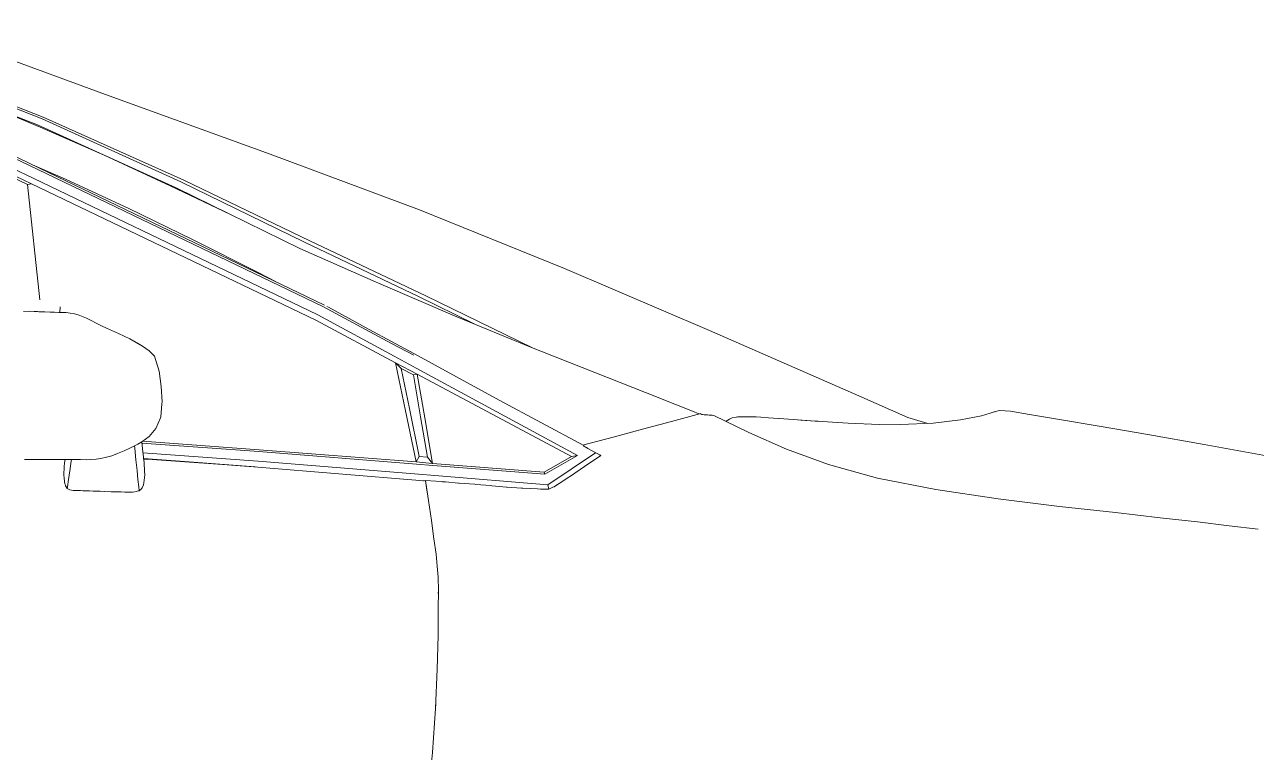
# Model space of a CAD drawing. Header units: millimetres. Extents: x -2562 to 1720, y -38 to 1439.
# Drawn here: x 54 to 1119, y 672 to 1302 of the extents above; entities that cross this region are included whole.
import ezdxf

# ---------------------------------------------------------------- set-up
doc = ezdxf.new("R2010")
doc.units = ezdxf.units.MM
doc.header["$MEASUREMENT"] = 0
doc.layers.add('CITROEN C4  01', color=7, linetype='Continuous', lineweight=0, true_color=0x9a0018)
doc.layers.add('CITROEN C4  05', color=7, linetype='Continuous', lineweight=0, true_color=0x0f0f12)

msp = doc.modelspace()

# ---------------------------------------------------------------- linework, layer by layer
at = {"layer": 'CITROEN C4  01'}
for p, q in [((65, 1214.9), (0.4, 1240.2)), ((27.1, 1229.7), (67.2, 1213)), ((67.2, 1213), (122.6, 1188.7)), ((30.6, 1194.9), (66.8, 1177.5)), ((122.6, 1188.7), (179.5, 1162.3)), ((89.2, 1167.9), (60.5, 1180.5)), ((60.5, 1180.5), (89.2, 1167.9)), ((313.2, 1059.1), (66.8, 1177.5)), ((144, 1142.5), (89.2, 1167.9)), ((89.2, 1167.9), (144, 1142.5)), ((179.5, 1162.3), (231.8, 1137.4)), ((291.8, 1108.1), (184.8, 1160.4)), ((199.6, 1115.5), (144, 1142.5)), ((144, 1142.5), (199.6, 1115.5)), ((255.8, 1087.2), (199.6, 1115.5)), ((199.6, 1115.5), (255.8, 1087.2)), ((355.1, 1080.2), (291.8, 1108.1)), ((270.8, 1079.5), (255.8, 1087.2)), ((255.8, 1087.2), (270.8, 1079.5)), ((355.1, 1080.2), (361.8, 1077.1)), ((361.8, 1077.1), (427.4, 1049.1)), ((52.8, 1053.6), (57.6, 1053.8)), ((57.6, 1053.8), (62.2, 1053.7)), ((60.3, 1053.7), (60.3, 1053.7)), ((62.7, 1053.7), (62.2, 1053.7)), ((62.2, 1053.7), (62.2, 1053.7)), ((62.6, 1053.6), (62.6, 1053.6)), ((62.6, 1053.6), (62.6, 1053.6)), ((63.4, 1053.6), (62.7, 1053.7)), ((64.8, 1053.5), (63.4, 1053.6)), ((66.4, 1053.4), (64.8, 1053.5)), ((66.2, 1053.4), (71.3, 1053.2)), ((66.2, 1053.4), (66.2, 1053.4)), ((66.2, 1053.4), (66.2, 1053.4)), ((67, 1053.2), (67, 1053.2)), ((71.3, 1053.2), (75.8, 1053)), ((73.2, 1053), (73.2, 1053)), ((73.2, 1053), (73.2, 1053)), ((75.8, 1053), (79.5, 1052.9)), ((75.8, 1052.8), (75.8, 1052.8)), ((79.5, 1052.9), (83.4, 1052.8)), ((86.4, 1052.8), (83.4, 1052.8)), ((89.8, 1052.6), (86.4, 1052.8)), ((93.2, 1052.2), (89.8, 1052.6)), ((96.9, 1051.5), (93.2, 1052.2)), ((100.2, 1050.6), (96.9, 1051.5)), ((100.2, 1050.6), (107.4, 1047.8)), ((107.4, 1047.8), (110.7, 1046)), ((110.7, 1046), (116.2, 1043.2)), ((427.4, 1049.1), (490.6, 1023.1)), ((116.2, 1043.2), (120.2, 1041.3)), ((120.2, 1041.3), (120.2, 1041.3)), ((120.2, 1041.3), (124.5, 1039.2)), ((132.5, 1035.7), (124.5, 1039.2)), ((134.9, 1034.6), (132.5, 1035.7)), ((134.9, 1034.6), (144.7, 1029.9)), ((144.7, 1029.9), (155.6, 1023.7)), ((151.3, 1026.1), (154.3, 1024.6)), ((155.6, 1023.7), (154.3, 1024.6)), ((154.3, 1024.6), (154.3, 1024.5)), ((490.6, 1023.1), (546.7, 1000.8)), ((161.2, 1019.7), (161.4, 1019.5)), ((161.4, 1019.5), (166, 1015)), ((166, 1015), (170, 1002)), ((170, 1002), (172, 988.8)), ((546.7, 1000.8), (590.5, 983.6)), ((172, 988.8), (172.6, 975.6)), ((590.5, 983.6), (617.3, 973)), ((172.5, 973.8), (171.5, 962.4)), ((172.5, 973.8), (172.6, 975.6)), ((172.6, 975.6), (172.6, 975.6)), ((537.2, 937.6), (464.2, 976.9)), ((464.2, 976.9), (464.2, 976.9)), ((617.3, 973), (631.3, 967.4)), ((167.3, 952.3), (171.3, 961.5)), ((171.5, 962.4), (171.3, 961.5)), ((171.5, 962.4), (171.5, 962.4)), ((613.1, 958.6), (587.9, 951.8)), ((638.3, 965.5), (613.1, 958.6)), ((631.3, 967.4), (636.7, 965.1)), ((636.7, 965.1), (636.8, 965)), ((638.3, 965.4), (638.3, 965.5)), ((638.3, 965.4), (638.3, 965.4)), ((638.3, 965.4), (638.3, 965.2)), ((638.3, 965.2), (638.5, 964.9)), ((638.5, 964.9), (639, 964.6)), ((639, 964.6), (640, 964.4)), ((640, 964.4), (641.2, 964.3)), ((641.2, 964.3), (642.7, 964.2)), ((642.7, 964.2), (644.2, 964.1)), ((644.2, 964.1), (645.6, 964)), ((645.6, 964), (647, 964)), ((647, 964), (648.3, 963.9)), ((648.3, 963.9), (649.6, 963.8)), ((649.6, 963.8), (680, 949)), ((660.1, 958.7), (660.3, 958.8)), ((663.1, 960.5), (660.3, 958.8)), ((665.6, 961.5), (663.1, 960.5)), ((669.3, 962.1), (665.6, 961.5)), ((669.1, 962.1), (670.4, 962.4)), ((669.3, 962.1), (669.3, 962.1)), ((670.4, 962.4), (675.1, 962.6)), ((670.4, 962.4), (670.4, 962.4)), ((675.1, 962.6), (678.8, 962.6)), ((678.8, 962.6), (682.9, 962.5)), ((678.8, 962.6), (678.8, 962.6)), ((682.9, 962.5), (686.4, 962.4)), ((690.4, 962.2), (686.4, 962.4)), ((690.4, 962.2), (697, 961.7)), ((710.2, 960.7), (697, 961.7)), ((714.2, 960.5), (706.1, 961)), ((710.2, 960.7), (710.2, 960.7)), ((737.8, 958.8), (714.2, 960.5)), ((724.8, 959.7), (741.2, 958.6)), ((736.3, 959), (743.4, 958.5)), ((737.8, 958.8), (737.8, 958.8)), ((741.2, 958.6), (741.2, 958.6)), ((743.4, 958.5), (765.9, 957.1)), ((839.2, 956.9), (863, 959.8)), ((839.2, 956.9), (863, 959.8)), ((863, 959.8), (881.1, 963.5)), ((863, 959.8), (881.1, 963.5)), ((881.1, 963.5), (888.6, 965.6)), ((892.8, 967), (888.6, 965.6)), ((888.6, 965.6), (892.8, 967)), ((892.8, 966.7), (892.7, 966.7)), ((892.8, 967), (896.9, 968.1)), ((896.9, 968.1), (906.1, 967.3)), ((906.1, 967.3), (922.5, 964.6)), ((922.5, 964.6), (948.5, 960.3)), ((948.5, 960.3), (982.9, 954.4)), ((161.6, 945.5), (167.3, 952.3)), ((167.3, 952.3), (167.3, 952.3)), ((498.9, 958), (498.9, 958)), ((587.9, 951.8), (562.7, 945)), ((680, 949), (712.5, 934.6)), ((765.9, 957.1), (792.5, 956)), ((781.3, 956.2), (781.2, 956.2)), ((810.8, 955.9), (785.9, 956.3)), ((792.5, 956), (792.5, 956)), ((839.2, 956.9), (810.8, 955.9)), ((839.2, 956.9), (834.6, 956.8)), ((982.9, 954.4), (1025, 947.1)), ((144.9, 935.5), (151.7, 938.8)), ((147, 936.7), (151.7, 938.8)), ((149, 935.4), (148.8, 937.4)), ((151.7, 938.8), (155.1, 940.9)), ((155.1, 940.9), (161.6, 945.5)), ((155.8, 934.7), (155.1, 940.9)), ((537.2, 937.6), (537, 937.2)), ((537, 937.2), (537.6, 937.4)), ((537.3, 937.9), (537.2, 937.6)), ((537.4, 938.1), (537.3, 937.9)), ((562.7, 945), (537.4, 938.2)), ((537.4, 938.2), (537.4, 938.1)), ((537.4, 937.9), (537.4, 938.1)), ((537.5, 937.5), (537.4, 937.9)), ((537.8, 937), (537.5, 937.5)), ((537.6, 937.4), (537.8, 937)), ((1025, 947.1), (1073.5, 938.6)), ((1073.5, 938.6), (1127.6, 928.8)), ((119.6, 926.4), (124.5, 927.6)), ((129.1, 928.9), (124.5, 927.6)), ((134.2, 930.9), (129.1, 928.9)), ((129.1, 928.9), (129.1, 928.9)), ((139.9, 933.1), (134.2, 930.9)), ((144.9, 935.5), (139.9, 933.1)), ((150, 925.2), (149, 935.4)), ((156.5, 927.7), (155.8, 934.7)), ((157.1, 922.8), (156.5, 927.7)), ((538.5, 936.5), (537.8, 937)), ((537.8, 937), (537.8, 937)), ((537.8, 937), (538.5, 936.5)), ((551.9, 929.1), (538, 919.6)), ((539.5, 935.9), (538.5, 936.5)), ((538.5, 936.5), (538.5, 936.5)), ((538.5, 936.5), (539.5, 935.9)), ((540.8, 935.1), (539.5, 935.9)), ((539.5, 935.9), (540.8, 935.1)), ((540.8, 935.1), (551.9, 929.1)), ((540.8, 935.1), (540.8, 935.1)), ((551.9, 929.1), (551.9, 929.1)), ((551.9, 929.1), (551.9, 929.1)), ((712.5, 934.6), (748.9, 921.3)), ((58.2, 925.5), (53.8, 925.5)), ((58.2, 925.5), (58.9, 925.5)), ((58.9, 925.5), (60.1, 925.5)), ((60.1, 925.5), (62.2, 925.5)), ((62.2, 925.5), (65.6, 925.5)), ((65.6, 925.5), (70.9, 925.5)), ((70.9, 925.5), (78.4, 925.5)), ((78.4, 925.5), (87.1, 925.5)), ((87.1, 925.5), (96.1, 925.5)), ((88.1, 919.2), (87.8, 912.3)), ((88.4, 922.8), (88.1, 919.2)), ((88.1, 919.2), (88.1, 919.2)), ((88.4, 922.8), (88.8, 925.5)), ((88.4, 922.8), (88.4, 922.8)), ((94.1, 924.3), (92.8, 915.8)), ((94.3, 925.5), (94.1, 924.3)), ((96.1, 925.5), (102.1, 925.5)), ((106.9, 925.4), (100.5, 925.5)), ((100.5, 925.5), (100.5, 925.5)), ((106.9, 925.4), (110.5, 925.5)), ((115.7, 925.9), (110.5, 925.5)), ((110.5, 925.5), (110.5, 925.5)), ((110.5, 925.5), (110.5, 925.5)), ((119.6, 926.4), (115.7, 925.9)), ((151, 916), (150, 925.2)), ((151.8, 908.2), (151, 916)), ((156.7, 926.4), (156.7, 926)), ((255.3, 919.1), (156.7, 926.4)), ((159.9, 925.8), (156.7, 926)), ((156.7, 926), (159.9, 925.8)), ((157.1, 922.7), (157.1, 922.8)), ((157.1, 922.8), (157.5, 915.4)), ((253, 919.2), (159.9, 925.8)), ((196, 923.5), (253, 919.2)), ((255.3, 919.1), (395.5, 907.6)), ((748.9, 921.3), (791.3, 909.5)), ((87.9, 909.6), (87.8, 912.3)), ((91.7, 908.2), (90.9, 902.1)), ((92.8, 915.8), (91.7, 908.2)), ((152.5, 902.1), (151.8, 908.2)), ((156.6, 903.7), (157, 905.4)), ((157, 905.4), (157.6, 912.3)), ((157.6, 912.3), (157.5, 915.4)), ((157.6, 912.3), (157.6, 912.3)), ((395.5, 907.6), (400.4, 907.2)), ((398.5, 906.9), (398.4, 907.3)), ((402.9, 890.1), (400.3, 907.6)), ((400.4, 907.2), (401.3, 901)), ((791.3, 909.5), (841.5, 899.7)), ((90.9, 902.1), (90.6, 900.5)), ((152.9, 898.6), (152.5, 902.1)), ((402.4, 893.9), (401.3, 901)), ((401.3, 901), (401.4, 900.4)), ((401.3, 901), (402.4, 893.9)), ((841.5, 899.7), (895.4, 891.6)), ((402.9, 890.1), (402.4, 893.9)), ((402.4, 893.9), (402.9, 890.1)), ((405.5, 872.8), (402.9, 890.1)), ((895.4, 891.6), (948.6, 885.1)), ((948.6, 885.1), (996.8, 879.7)), ((996.8, 879.7), (1035.7, 875.3)), ((1035.7, 875.3), (1067.8, 871.6)), ((407.7, 857.1), (405.5, 872.8)), ((1067.8, 871.6), (1095.2, 868.4)), ((1095.2, 868.4), (1120.3, 865.4)), ((409.5, 843.7), (407.7, 857.1)), ((410.6, 833.5), (409.5, 843.7)), ((411.2, 823.9), (410.6, 833.5)), ((411.5, 812.4), (411.2, 823.9)), ((411.4, 796.4), (411.5, 812.4)), ((411.4, 809.8), (411.5, 812.4)), ((411.5, 811.6), (411.5, 812.4)), ((411.2, 773.4), (411.4, 796.4)), ((410.5, 744.3), (411.2, 773.4)), ((411.2, 773.4), (411.2, 777.2)), ((409, 710.3), (410.5, 744.3)), ((409.2, 714.5), (409, 710.3)), ((406.3, 672.4), (409, 710.3)), ((402.3, 631.7), (406.3, 672.4))]:
    msp.add_line(p, q, dxfattribs=at)
at = {"layer": 'CITROEN C4  01', "flags": 128}
for points in [[(316.5, 1057.3), (316.5, 1057.3), (351.8, 1038.1)], [(351.8, 1038.1), (371.1, 1027.5), (390.2, 1017.2), (390.2, 1017.2)], [(155.6, 1023.7), (155.6, 1023.7), (161.4, 1019.5)], [(390.2, 1017.2), (464.2, 976.9), (464.2, 976.9)], [(550.3, 930), (551, 929.6), (551.9, 929.1), (551.9, 929.1)], [(551.9, 929.1), (551.5, 928.8), (550.8, 928.3), (550.8, 928.3)], [(538, 919.6), (538, 919.6), (538, 919.6), (529.5, 913.7), (529.3, 913.6), (520.4, 907.7), (519.9, 907.4), (511.9, 902.3)], [(156.6, 903.7), (156.6, 903.7), (155.4, 901), (153.9, 899.5), (153.8, 899.5), (152.9, 898.6), (152.2, 898.5), (149.2, 897.6), (147.2, 897.5), (144.1, 897.4), (140.5, 897.5), (137.3, 897.6), (133.2, 897.7), (128.7, 897.8), (123, 898), (119.2, 898.1), (113, 898.3), (110, 898.4), (104.1, 898.6), (102.1, 898.7), (97.7, 898.8), (96.6, 898.8), (95.8, 898.9), (92.9, 899.3), (92.3, 899.7), (90.6, 900.5), (89.8, 901.9), (89.2, 902.9), (89.1, 903.4), (88.7, 904.7), (88.3, 906.7), (88.2, 906.8), (87.9, 909.6), (87.9, 909.6)], [(511.9, 902.3), (511.7, 902.1), (510.6, 901.7), (506.9, 899.9), (499.8, 900), (497.2, 900.2), (484.4, 900.8), (483.3, 900.9), (471.1, 901.7), (470.3, 901.8), (457.8, 902.9), (456.9, 903), (443.9, 904.1), (443, 904.2), (429.5, 905.3), (428.8, 905.3), (417.8, 906.2), (415, 906.4), (414.3, 906.5), (409.2, 906.9), (400.3, 907.6)]]:
    msp.add_lwpolyline(points, dxfattribs=at)
at = {"layer": 'CITROEN C4  05'}
for p, q in [((-41.2, 1301.6), (123.8, 1241.1)), ((-69.8, 1275.8), (69.9, 1221.7)), ((69.1, 1220.1), (-68, 1273.8)), ((123.8, 1241.1), (266.1, 1189.6)), ((184.8, 1160.4), (65, 1214.9)), ((188.9, 1165.8), (69.1, 1220.1)), ((69.9, 1221.7), (191.6, 1167.1)), ((65.2, 1176.2), (29.1, 1193.6)), ((61.3, 1168.7), (25.3, 1186)), ((266.1, 1189.6), (395.2, 1141.4)), ((59.7, 1164), (23.7, 1181.3)), ((28.3, 1176.8), (56.3, 1163.4)), ((65.2, 1176.2), (311.5, 1058)), ((59.7, 1164), (56.3, 1163.4)), ((56.3, 1163.4), (66.9, 1063.6)), ((59.7, 1164), (305.5, 1046.2)), ((307.2, 1050.7), (61.3, 1168.7)), ((295.9, 1113.6), (188.9, 1165.8)), ((191.6, 1167.1), (300.3, 1114.7)), ((395.2, 1141.4), (520.6, 1090.6)), ((394.4, 1066.4), (295.9, 1113.6)), ((300.3, 1114.7), (400.8, 1067)), ((520.6, 1090.6), (646, 1037.1)), ((442.4, 1042.9), (394.4, 1066.4)), ((400.8, 1067), (493, 1022.2)), ((84.2, 1052.8), (84.4, 1057.6)), ((371.1, 1026), (311.5, 1058)), ((313.2, 1059.1), (313.2, 1059.1)), ((316.5, 1057.3), (315.2, 1058)), ((305.5, 1046.2), (374.5, 1009.3)), ((373.4, 1014.9), (307.2, 1050.7)), ((646, 1037.1), (775, 980.8)), ((390.4, 1015.7), (371.1, 1026)), ((392.3, 1004.7), (373.4, 1014.9)), ((374.5, 1009.3), (383.1, 967.6)), ((393.3, 999.3), (374.5, 1009.3)), ((374.5, 1009.3), (379.3, 1004.4)), ((386.5, 969.7), (379.3, 1004.4)), ((379.3, 1004.4), (389.9, 998.7)), ((531.9, 929.1), (392.3, 1004.7)), ((393.3, 999.3), (389.9, 998.7)), ((389.9, 998.7), (396.1, 962.6)), ((399.7, 961.7), (393.3, 999.3)), ((393.3, 999.3), (526.5, 928.1)), ((775, 980.8), (817.5, 962)), ((395, 928.1), (386.5, 969.7)), ((383.1, 967.6), (392.2, 923.5)), ((396.1, 962.6), (402.2, 927.5)), ((406.5, 922.3), (399.7, 961.7)), ((817.5, 962), (834.6, 956.8)), ((155.2, 939.7), (256.2, 932.4)), ((256.5, 934.1), (155.8, 941.4)), ((537, 937.2), (540.8, 935.1)), ((156.1, 931.5), (255.6, 924.2)), ((256.2, 932.4), (392.6, 921.6)), ((392.2, 923.5), (256.5, 934.1)), ((392.2, 923.5), (395, 928.1)), ((402.2, 927.5), (395, 928.1)), ((402.2, 927.5), (406.5, 922.3)), ((526.5, 928.1), (503, 914.8)), ((503.7, 912.8), (531.9, 929.1)), ((547.4, 931.5), (506.3, 903.8)), ((526.5, 928.1), (531.9, 929.1)), ((156.7, 926.4), (196, 923.5)), ((394.4, 912.9), (255.6, 924.2)), ((392.2, 923.5), (406.5, 922.3)), ((392.6, 921.6), (406.8, 920.5)), ((503, 914.8), (406.5, 922.3)), ((406.8, 920.5), (503.7, 912.8)), ((408.4, 911.7), (394.4, 912.9)), ((399.8, 907.2), (400.4, 907.2)), ((408.4, 911.7), (506.3, 903.8)), ((503.7, 912.8), (503, 914.8)), ((506.9, 899.9), (506.3, 903.8))]:
    msp.add_line(p, q, dxfattribs=at)

doc.saveas('drawing.dxf')
